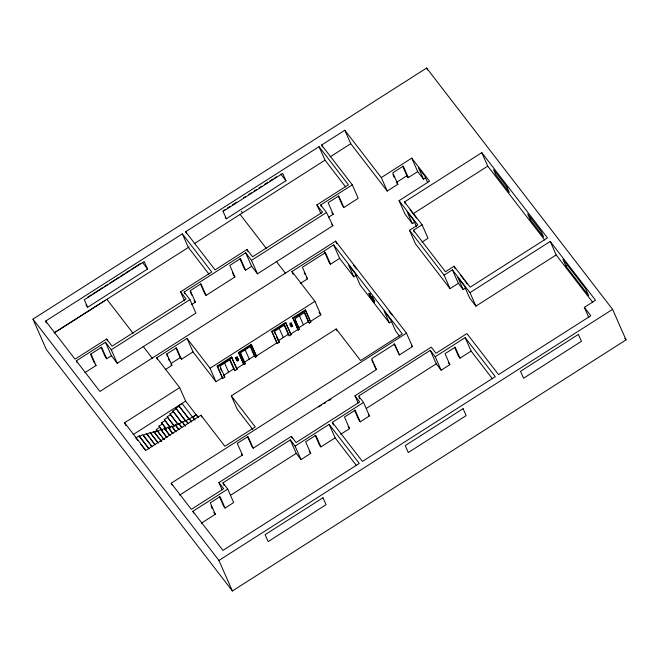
<?xml version="1.0" encoding="UTF-8"?>
<svg xmlns="http://www.w3.org/2000/svg" width="659" height="659" viewBox="0 0 659 659"><rect width="100%" height="100%" fill="white"/><g stroke="black" fill="none" stroke-linecap="round" stroke-linejoin="round"><path stroke-width="0.99" d="M236.754 359.122L236.82 358.059C239.003 358.438 235.23 359.781 237.578 358.504M236.96 359.682L237.759 360.193L237.825 359.13L236.96 359.682L237.874 359.196M290.792 325.019L290.907 324.022L291.715 324.533L290.841 325.085L291.715 324.533M290.841 325.085L290.907 324.022M291.846 326.156C291.41 323.528 291.863 327.35 291.047 325.645M371.445 297.168L369.534 293.379L368.809 293.972L371.157 297.975M371.272 297.267L370.35 296.072L369.954 296.328L370.869 297.522L371.272 297.267L369.205 293.716L369.534 293.379M32.95 319.137L426.62 68.034L612.59 309.351L626.05 339.863L232.38 590.966L46.41 349.649L32.95 319.137L218.92 560.447L232.38 590.966M182.354 233.863L45.669 321.057L46.459 322.852L45.669 321.057L75.035 359.163L106.61 339.023L112.121 346.164L186.085 298.988L180.582 291.838L211.728 271.978L182.354 233.863L188.301 247.347L208.928 274.103M186.472 233.558L185.673 231.746L319.047 146.677L348.422 184.784L316.864 204.908L321.007 213.788M322.408 146.842L321.608 145.038L344.822 130.235L381.297 177.568L387.237 191.044L397.847 184.281L392.789 172.806L403.259 166.126L408.316 177.6L417.699 171.612L411.76 158.135L381.297 177.568M87.713 297.193L91.181 294.977M92.919 293.873L102.466 287.785M104.204 286.673L107.672 284.457M109.41 283.354L118.958 277.266M120.696 276.154L124.164 273.938M125.902 272.834L129.37 270.618M131.108 269.515L140.655 263.419M222.899 210.962L225.493 209.315M227.215 208.211L229.81 206.555M232.405 204.908L236.721 202.148M243.632 197.741L245.354 196.637M248.814 194.438L251.408 192.782M253.995 191.126L256.59 189.479M259.176 187.823L261.771 186.167M264.358 184.52L267.818 182.312M269.547 181.209L272.999 179.009M274.729 177.905L276.459 176.801M87.688 307.242L147.575 269.037L144.214 261.557L84.327 299.754L87.688 307.242L85.958 305.002M226.35 218.788L285.957 180.772L282.703 173.391L223.096 211.407L226.35 218.788L225.205 217.297M54.203 332.853L105.432 300.207M54.211 332.877L189.092 246.993M194.281 243.682L324.994 160.153L319.047 146.677M330.134 156.875L350.769 143.72L344.822 130.235M316.864 204.908L322.49 212.206L252.562 256.804L246.944 249.514L215.04 269.861L185.673 231.746M77.119 362.639L76.329 360.844L105.473 342.252L111.289 349.789L117.236 363.274L195.888 313.099L189.94 299.623L184.133 292.085L245.692 252.817L251.499 260.354L257.447 273.831L332.919 225.691L326.518 212.503L320.711 204.965L352.277 184.833L321.608 145.038M111.289 349.789L189.94 299.623M251.499 260.354L326.518 212.503M84.854 372.681L96.049 365.539L90.958 354.007L101.601 347.219L106.692 358.751L111.42 355.728L105.473 342.252M191.596 304.59L195.402 302.168L190.319 290.635L200.954 283.848L206.045 295.38L234.909 276.969L229.818 265.437L240.461 258.649L245.552 270.182L251.639 266.294L245.692 252.817M328.635 217.182L333.215 214.266L328.124 202.733L338.767 195.945L343.858 207.478L358.224 198.31L352.277 184.833M402.616 166.06L406.9 175.764L396.43 182.444L397.847 184.281M417.699 171.612L423.539 179.19L425.969 177.633M394.016 343.71L399.387 354.937L412.419 346.626L406.471 333.149L335.571 241.145L99.921 391.454L76.329 360.844M414.602 222.256L412.386 223.673L405.021 214.117L399.074 200.641L429.544 181.209L411.76 158.135M157.485 359.592L156.694 357.796L187.057 338.421L210.04 368.249L215.987 381.734L222.289 377.714L217.165 366.091L231.482 356.964L237.108 369.238L234.966 370.605L233.294 368.43M293.131 274.218L291.945 271.516L333.676 244.901L402.287 333.924L360.555 360.547L336.205 328.948L231.309 395.853L237.256 409.33L252.825 429.528M404.511 201.959L481.795 152.657L547.472 237.874L470.18 287.176L454.059 266.252L445.451 271.747L413.473 230.255L422.089 224.768L404.511 201.959L405.301 203.755M171.381 363.298L180.714 357.351M165.17 369.658L171.925 365.35L166.892 353.941L176.464 347.837L181.497 359.246L193.005 351.906L187.057 338.421M300.298 283.469L307.522 278.856L302.407 267.274L325.406 252.603L330.513 264.193L339.624 258.386L333.676 244.901M413.028 213.796L487.742 166.134L481.795 152.657M450.023 288.634L444.075 275.149L452.404 269.836L458.351 283.321L450.023 288.634L415.434 243.748L409.486 230.271L417.814 224.958L399.074 200.641M125.787 425.45L124.6 422.757L179.676 387.624L156.694 357.796M210.04 368.249L314.936 301.344L291.945 271.516M339.624 258.386L353.801 276.78L356.214 275.248M255.47 357.335L250.618 346.337L240.469 352.812L245.321 363.809L243.962 364.666L243.558 364.147L238.434 352.524L251.186 344.385L256.722 356.535L255.47 357.335L254.358 355.893L250.313 346.725M289.392 335.793L284.597 324.936L274.581 331.329L279.375 342.186L277.274 343.52L276.821 342.927L271.697 331.304L285.578 322.457L291.163 334.665L289.392 335.793L288.28 334.352L283.889 324.401M309.335 323.075L304.68 312.514L294.935 318.734L299.59 329.286L298.296 330.11L297.843 329.525L292.711 317.902L305.298 309.878L310.875 322.086L309.335 323.075L308.272 321.699L304.392 312.901M243.962 364.666L238.838 353.051L251.59 344.912M277.274 343.52L272.151 331.897L286.031 323.042M298.296 330.11L293.173 318.495L305.751 310.463M234.966 370.605L230.115 359.608L219.958 366.083L224.81 377.08L222.791 378.373L217.668 366.75L231.984 357.615M235.774 357.763L237.075 356.931L238.566 360.168C235.988 363.801 234.686 352.334 237.265 360.992M235.922 357.961L237.224 357.129M289.861 323.726C293.988 322.127 287.275 323.025 291.352 326.955L292.654 326.123L291.163 322.894M422.007 242.092L428.029 238.245L422.089 224.768M254.358 355.893L244.209 362.368L245.321 363.809M279.375 342.186L278.263 340.744L288.28 334.352M308.272 321.699L298.527 327.91L295.034 319.994M133.118 434.594L185.624 401.1L179.676 387.624M237.108 369.238L236.606 368.579L243.558 364.147M256.722 356.535L256.318 356.008L276.821 342.927M291.163 334.665L290.701 334.072L297.843 329.525M310.875 322.086L310.422 321.501L320.875 314.829L314.936 301.344M189.125 419.206L179.116 406.224L178.935 405.812L181.991 403.415L194.454 419.536M185.566 421.085L175.904 408.267L179.116 406.224M181.382 422.378L172.889 411.01L176.184 408.909M177.93 424.487L170.038 413.868L173.251 411.826M174.404 426.414L167.213 416.793L170.426 414.742M170.45 428.004L164.305 419.536L167.518 417.485M149.156 448.828L139.148 435.846L135.845 437.947L137.723 440.385M148.885 448.837L139.502 436.653L142.797 434.553L152.18 446.728M165.953 428.951L161.612 422.749L164.824 420.697M155.293 444.8L146.529 433.441L143.234 435.541L148.868 442.848M162.056 430.656L158.992 426.126L162.205 424.083M148.893 436.975L147.023 434.545L150.227 432.493L158.358 443.046M153.596 432.551L156.809 430.5L156.348 429.454L159.552 427.411M157.517 442.354L150.639 433.424L153.852 431.381L161.356 441.118M372.87 299.565L372.467 299.82L371.388 298.189L369.699 294.359L370.094 294.103M369.419 294.795L369.979 294.334M158.745 438.219L154.363 432.543L157.312 430.656L164.19 439.586M160.796 435.533L157.674 431.472L160.878 429.421L167.139 437.543M374.024 302.25L373.464 300.965L373.966 301.616L374.584 301.221L374.081 300.57L374.642 301.855L374.024 302.25L370.193 296.863L370.589 296.608M170.129 435.615L164.503 428.309L161.29 430.352L160.878 429.421M371.989 296.55L370.77 297.077L371.989 296.55L374.584 301.221M169.289 434.915L164.907 429.24L168.119 427.189L173.128 433.68M371.371 296.945L372.005 297.769L372.623 297.374M372.788 297.637L372.178 298.041L373.966 301.616M172.312 433.045L168.556 428.177L171.768 426.126L176.142 431.81M372.31 299.087L371.61 298.173L372.31 299.087L372.936 298.692M175.228 430.945L172.098 426.884L175.31 424.841L179.067 429.709M178.696 429.479L175.566 425.417L178.778 423.375L181.9 427.427M372.706 299.977L373.323 299.59M373.068 300.067L373.686 299.672M181.563 427.254L179.059 424.009L182.271 421.966L185.393 426.019M188.268 423.572L185.772 420.327L182.469 422.427L182.271 421.966M373.579 300.726L374.197 300.331M187.823 423.169L185.945 420.73L189.158 418.687L191.662 421.933M373.266 301.27L373.884 300.875L374.642 301.855M191.168 421.406L189.29 418.976L192.494 416.925L194.998 420.17M192.576 417.098L196.209 414.783L198.087 417.221M192.626 417.221L196.209 414.783M231.309 395.853L255.255 426.925L224.892 446.291L200.946 415.219L145.87 450.352L124.6 422.757M530.075 219.348L527.686 213.944L541.237 231.523L543.617 236.927L530.075 219.348L531.755 218.269M353.801 276.78L348.595 264.976L354.937 273.213L360.152 285.017L389.337 322.894L391.751 321.361M458.351 283.321L463.153 289.556L465.378 288.14M171.991 485.016L171.2 483.22L406.471 333.149M550.232 241.449L556.171 254.934L475.922 306.122L469.982 292.637L550.232 241.449L595.53 300.232L584.335 307.366L588.701 317.251M179.685 495.082L242.43 455.056L237.289 443.383L248.056 436.522L253.196 448.186L376.462 369.559L371.668 358.702L394.593 344.072L399.387 354.937M222.099 489.744L218.928 482.561L291.344 436.373L296.089 442.535L359.707 401.957L354.962 395.795L431.258 347.128L436.003 353.29L466.91 333.578L498.534 374.609L590.802 315.76L584.335 307.366M435.22 356.725L465.163 337.622L471.111 351.099L460.007 358.183L455.171 347.202L445.039 353.669L449.883 364.641L441.159 370.201L435.22 356.725L430.294 350.341L358.611 396.059L363.529 402.451L369.477 415.928L360.259 421.809L358.743 419.841L354.418 410.038M224.118 485.551L222.931 482.858L290.289 439.891L295.084 446.11L301.023 459.595L310.743 453.392L305.636 441.802L315.809 435.319L320.917 446.901L335.118 437.848L329.171 424.363L295.084 446.11M566.032 266.294L562.967 259.341L585.612 288.733L588.685 295.685L566.032 266.294L567.712 265.223M193.647 513.114L192.848 511.318L227.726 489.077L222.931 482.858M333.503 425.055L332.317 422.361L363.529 402.451M366.28 408.44L436.242 363.817L430.294 350.341M230.601 495.23L296.237 453.376L290.289 439.891M201.275 523.221L215.32 514.259L210.287 502.85L220.057 496.614L225.09 508.031L233.665 502.553L227.726 489.077M340.687 434.297L349.567 428.63L344.459 417.04L355.152 410.227L360.259 421.809M218.92 560.447L612.59 309.351M321.295 405.318L318.676 406.941L318.495 406.537M323.907 403.695L325.653 402.616M329.138 400.458L330.884 399.379M237.627 358.57L236.82 358.059M406.825 175.813L408.316 177.6L406.9 175.764M624.79 338.232L626.05 339.863M487.742 166.134L544.663 239.991M556.171 254.934L592.787 302.44M410.013 209.694L416.513 218.129M460.789 275.577L463.738 279.408M464.916 280.94L467.28 284.004M452.404 269.836L469.982 292.637M350.769 143.72L387.237 191.044M475.922 306.122L469.653 297.983L464.323 285.891L457.824 277.464L463.153 289.556M409.486 230.271L444.075 275.149M465.163 337.622L495.28 376.693L362.425 461.432L332.317 422.361M324.994 160.153L345.613 186.917M471.111 351.099L492.438 378.777M343.858 207.478L342.556 205.797L338.256 196.036M460.007 358.183L458.491 356.214L454.463 347.071M448.367 362.681L449.883 364.641M331.922 212.585L333.215 214.266M331.757 224.184L332.919 225.691M436.242 363.817L441.159 370.201M353.537 265.173L356.42 268.913M389.074 311.287L391.957 315.027M280.775 174.05L285.957 180.772M411.438 345.357L412.419 346.626M369.139 293.634L369.699 294.359M399.453 336.016L395.688 331.131L390.474 319.318L384.131 311.089L389.337 322.894M330.513 264.193L329.195 262.488L324.483 251.787M306.204 277.151L307.522 278.856M375.482 368.299L376.462 369.559M319.014 312.407L320.875 314.829M266.302 248.435L240.057 214.332M276.286 261.384L285.635 273.518M368.249 414.33L369.477 415.928M292.711 317.902L293.173 318.495M251.639 266.294L257.447 273.831M245.552 270.182L244.25 268.501L239.95 258.74M233.616 275.289L234.909 276.969M348.051 426.661L349.567 428.63M271.697 331.304L272.151 331.897M329.171 424.363L359.279 463.434L222.964 550.389L192.848 511.318M335.118 437.848L356.445 465.518M206.045 295.38L204.743 293.7L200.443 283.947M320.917 446.901L319.401 444.94L315.076 435.138M238.434 352.524L238.838 353.051M194.108 300.488L195.402 302.168M309.228 451.423L310.743 453.392M238.566 360.168L237.075 356.931M296.237 453.376L301.023 459.595M142.393 262.315L147.575 269.037M217.165 366.091L217.668 366.75M224.81 377.08L223.541 375.432L233.698 368.958L229.653 359.789M222.289 377.714L222.791 378.373M193.005 351.906L215.987 381.734M253.196 448.186L251.82 446.39L247.463 436.522M181.497 359.246L180.179 357.54L175.92 347.886M241.515 453.853L242.43 455.056M171.043 364.213L171.925 365.35M185.624 401.1L198.137 417.336M133.134 333.38L106.89 299.277M143.118 346.329L152.468 358.463M178.935 405.812L189.57 419.61M175.904 408.267L185.286 420.442M183.095 423.243L184.973 425.673M172.889 411.01L181.645 422.378M170.038 413.868L178.169 424.421M218.928 482.561L223.681 488.723L191.332 509.349L171.2 483.22M167.213 416.793L174.091 425.722M164.305 419.536L170.566 427.65M111.42 355.728L117.236 363.274M161.612 422.749L166.62 429.24M225.09 508.031L223.574 506.063L219.315 496.408M158.992 426.126L162.748 431.002M106.692 358.751L105.391 357.071L101.091 347.318M161.916 431.167L166.299 436.851M156.348 429.454L158.218 431.892M162.048 437.156L163.926 439.586M159.989 439.85L161.241 441.472M213.804 512.298L215.32 514.259M95.184 364.419L96.049 365.539M150.145 438.606L153.901 443.474M150.12 444.471L151.364 446.094M140.853 444.438L145.227 450.122M320.711 204.965L321.559 206.728M426.62 68.034L427.436 69.887M427.732 182.749L424.635 175.731L418.506 167.781L423.539 179.19M454.059 266.252L455.245 268.946M416.422 226.523L413.547 220.015L407.056 211.588L412.386 223.673M392.929 174.503L394.098 177.147M413.473 230.255L414.272 232.059M369.954 296.328L370.193 296.863M335.571 241.145L336.757 243.846M371.89 360.143L373.085 362.862M373.884 364.674L375.086 367.392M336.205 328.948L336.996 330.744M304.236 272.694L305.026 274.482M359.007 396.965L359.798 398.761M354.962 395.795L358.134 402.978M305.298 309.878L310.422 321.501M299.137 315.126L303.404 324.805M285.578 322.457L290.701 334.072M246.944 249.514L247.735 251.31M278.881 327.597L283.271 337.548M274.671 332.597L275.47 334.41M276.269 336.222L278.263 340.744M232.438 272.628L233.22 274.399M251.186 344.385L256.318 356.008M291.344 436.373L292.135 438.169M245.239 349.962L249.283 359.13M240.164 353.199L243.805 361.445M231.482 356.964L236.606 368.579M224.579 363.027L228.615 372.195M190.196 291.616L191.761 295.166M220.312 368.101L221.523 370.852M184.133 292.085L184.924 293.881M180.582 291.838L184.545 300.825M200.946 415.219L201.736 416.999M166.348 353.99L167.51 356.626M168.284 358.381L169.445 361.008M192.494 416.925L192.782 417.567M178.778 423.375L179.059 424.009M175.31 424.841L175.566 425.417M211.094 506.153L212.256 508.781M171.768 426.126L172.098 426.884M168.119 427.189L168.556 428.177M164.503 428.309L164.907 429.24M157.312 430.656L157.674 431.472M153.852 431.381L154.363 432.543M150.227 432.493L150.639 433.424M106.61 339.023L107.401 340.818M146.529 433.441L147.023 434.545M139.148 435.846L139.502 436.653M90.448 354.105L94.361 362.969M241.548 211.152L242.215 212.758M578.396 334.401L520.528 371.305L523.576 378.225L581.444 341.313L578.396 334.401M322.992 497.759L265.124 534.671L268.18 541.583L326.04 504.67L322.992 497.759M463.096 408.687L405.227 445.599L408.283 452.511L466.144 415.607L463.096 408.687M506.96 187.049L493.575 169.676L495.955 175.08L509.341 192.453L506.96 187.049"/></g></svg>
